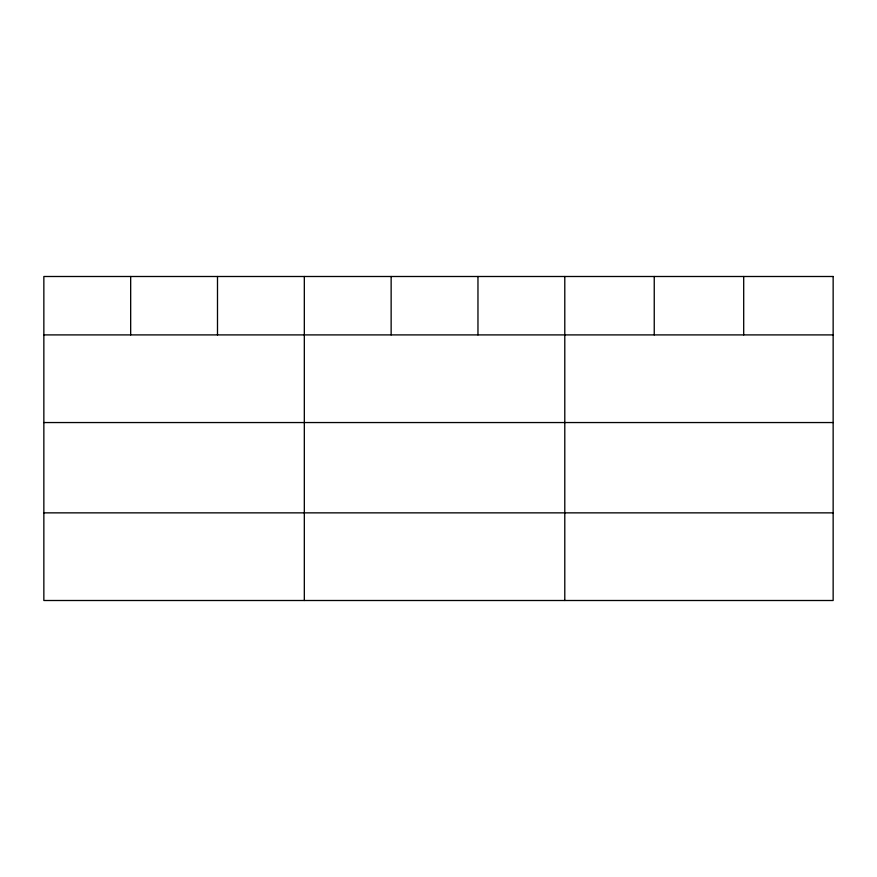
<?xml version="1.0" encoding="UTF-8"?>
<svg xmlns="http://www.w3.org/2000/svg" width="877" height="877" viewBox="0 0 877 877"><rect width="100%" height="100%" fill="white"/><g stroke="black" fill="none" stroke-linecap="round" stroke-linejoin="round"><path stroke-width="1.32" d="M43.85 334.904L833.15 334.904M43.85 422.55L833.15 422.55M43.85 512.859L833.15 512.859M743.696 276.496L743.696 334.904M654.242 276.496L654.242 334.904M564.788 276.496L564.788 600.504M477.965 276.496L477.965 334.904M391.142 276.496L391.142 334.904M304.319 276.496L304.319 600.504M217.496 276.496L217.496 334.904M130.673 276.496L130.673 334.904M833.15 276.496L43.85 276.496L43.85 600.504L833.15 600.504L833.15 276.496"/></g></svg>
